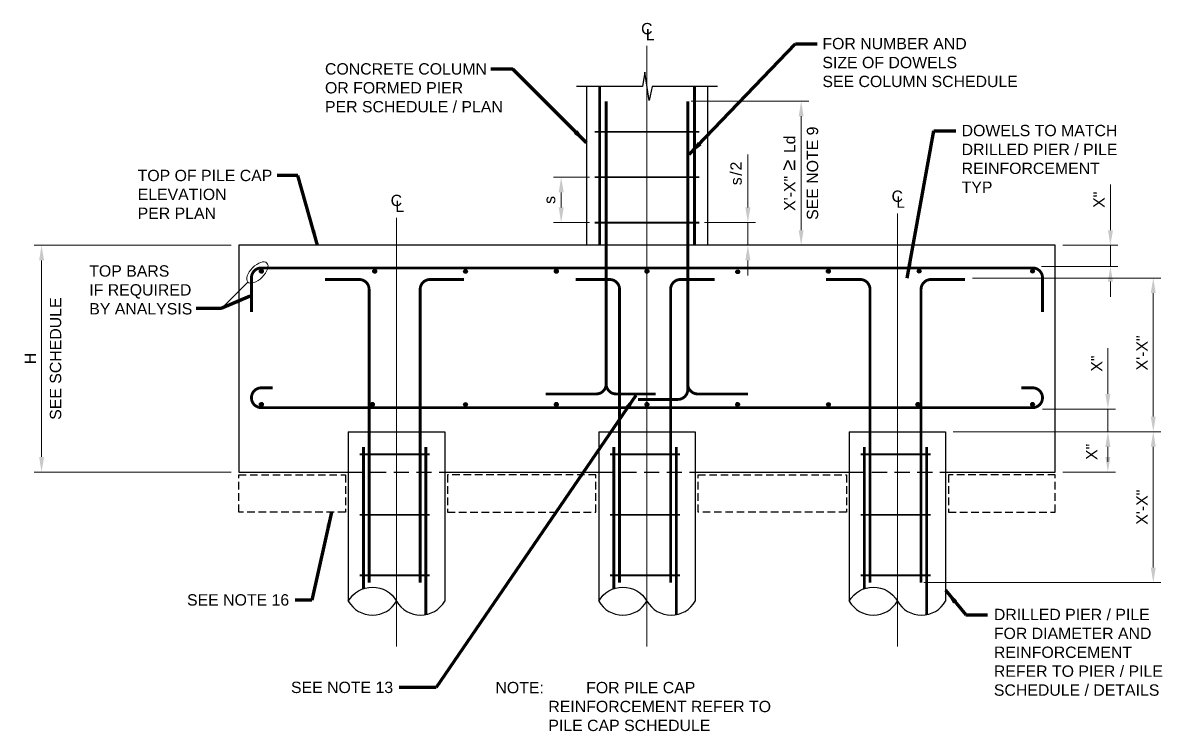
# Model space of a CAD drawing. Header units: inches. Extents: x 149 to 300, y 1117 to 1448.
# Drawn here: x 149.3 to 300, y 1353.9 to 1447.7 of the extents above; entities that cross this region are included whole.
import ezdxf

# ---------------------------------------------------------------- set-up
doc = ezdxf.new("R2010")
doc.units = ezdxf.units.IN
doc.header["$LTSCALE"] = 5
doc.header["$MEASUREMENT"] = 0
for name, pattern in [('CENTER', [2, 1.25, -0.25, 0.25, -0.25]), ('CENTERX2', [4, 2.5, -0.5, 0.5, -0.5]), ('HIDDEN', [0.375, 0.25, -0.125]), ('HIDDENX2', [0.75, 0.5, -0.25])]:
    doc.linetypes.add(name, pattern=pattern)
for name, color, linetype, lineweight in [('S-ANNO-DIMS', 1, 'Continuous', 20), ('S-ANNO-TEXT', 7, 'Continuous', 20), ('S-DETL', 3, 'Continuous', 30), ('S-GRID', 9, 'CENTER', 20)]:
    doc.layers.add(name, color=color, linetype=linetype, lineweight=lineweight)
doc.styles.add('Romans', font='arial.ttf')
doc.dimstyles.get("Standard").update_dxf_attribs({"dimtxt": 0.18, "dimasz": 0.18, "dimexe": 0.18, "dimexo": 0.0625, "dimgap": 0.09, "dimtad": 0, "dimtih": 1, "dimtoh": 1, "dimdec": 4, "dimzin": 0, "dimdsep": 46, "dimtxsty": 'Standard', "dimcen": 0.09, "dimadec": 0, "dimazin": 0, "dimtfac": 1, "dimtdec": 4, "dimtofl": 0, "dimtmove": 0, "dimatfit": 3, "dimfxl": 1, "dimtolj": 1, "dimtzin": 0, "dimarcsym": 0})

# ---------------------------------------------------------------- blocks, each defined once
blk = doc.blocks.new('*D17')
at = {"layer": 'Defpoints', "color": 0, "transparency": 16777216}
for p in [(177.89, 1418.22), (151.82, 1388.22), (177.89, 1388.22)]:
    blk.add_point(p, dxfattribs=at)
at = {"layer": 'S-ANNO-DIMS', "transparency": 16777216}
for p, q in [((176.89, 1418.22), (150.82, 1418.22)), ((151.82, 1416.22), (151.82, 1390.22)), ((176.89, 1388.22), (150.82, 1388.22))]:
    blk.add_line(p, q, dxfattribs=at)
for points in [[(151.49, 1416.22), (152.15, 1416.22), (151.82, 1418.22)], [(151.49, 1390.22), (152.15, 1390.22), (151.82, 1388.22)]]:
    blk.add_solid(points, dxfattribs=at)
at = {"layer": 'S-ANNO-DIMS', "transparency": 16777216, "insert": (150.32, 1403.24), "char_height": 1.5, "attachment_point": 5, "rotation": 90, "style": 'Romans'}
blk.add_mtext('\\A1;H', dxfattribs=at)
blk = doc.blocks.new('*D18')
at = {"layer": 'Defpoints', "color": 0, "transparency": 16777216}
for p in [(271.39, 1393.56), (267.51, 1373.59), (298.85, 1373.59)]:
    blk.add_point(p, dxfattribs=at)
at = {"layer": 'S-ANNO-DIMS', "transparency": 16777216}
for p, q in [((272.39, 1393.56), (299.85, 1393.56)), ((298.85, 1391.56), (298.85, 1375.59)), ((268.51, 1373.59), (299.85, 1373.59))]:
    blk.add_line(p, q, dxfattribs=at)
for points in [[(298.52, 1391.56), (299.18, 1391.56), (298.85, 1393.56)], [(298.52, 1375.59), (299.18, 1375.59), (298.85, 1373.59)]]:
    blk.add_solid(points, dxfattribs=at)
at = {"layer": 'S-ANNO-DIMS', "transparency": 16777216, "insert": (297.35, 1383.57), "char_height": 1.5, "attachment_point": 5, "rotation": 90, "style": 'Romans'}
blk.add_mtext('\\A1;X\'-X"', dxfattribs=at)
blk = doc.blocks.new('*D19')
at = {"layer": 'Defpoints', "color": 0, "transparency": 16777216}
for p in [(273.95, 1413.89), (271.39, 1393.56), (298.85, 1393.56)]:
    blk.add_point(p, dxfattribs=at)
at = {"layer": 'S-ANNO-DIMS', "transparency": 16777216}
for p, q in [((274.95, 1413.89), (299.85, 1413.89)), ((298.85, 1411.89), (298.85, 1395.56)), ((272.39, 1393.56), (299.85, 1393.56))]:
    blk.add_line(p, q, dxfattribs=at)
for points in [[(298.52, 1411.89), (299.18, 1411.89), (298.85, 1413.89)], [(298.52, 1395.56), (299.18, 1395.56), (298.85, 1393.56)]]:
    blk.add_solid(points, dxfattribs=at)
at = {"layer": 'S-ANNO-DIMS', "transparency": 16777216, "insert": (297.35, 1403.98), "char_height": 1.5, "attachment_point": 5, "rotation": 90, "style": 'Romans'}
blk.add_mtext('\\A1;X\'-X"', dxfattribs=at)
blk = doc.blocks.new('*D20')
at = {"layer": 'Defpoints', "color": 0, "transparency": 16777216}
for p in [(238.5, 1421.22), (239.89, 1418.22), (245.23, 1418.22)]:
    blk.add_point(p, dxfattribs=at)
at = {"layer": 'S-ANNO-DIMS', "transparency": 16777216}
for p, q in [((245.23, 1423.22), (245.23, 1430.21)), ((239.5, 1421.22), (246.23, 1421.22)), ((245.23, 1418.22), (245.23, 1421.22)), ((240.89, 1418.22), (246.23, 1418.22)), ((245.23, 1416.22), (245.23, 1414.22))]:
    blk.add_line(p, q, dxfattribs=at)
for points in [[(244.9, 1423.22), (245.57, 1423.22), (245.23, 1421.22)], [(244.9, 1416.22), (245.57, 1416.22), (245.23, 1418.22)]]:
    blk.add_solid(points, dxfattribs=at)
at = {"layer": 'S-ANNO-DIMS', "transparency": 16777216, "insert": (243.68, 1427.72), "char_height": 1.5, "attachment_point": 5, "rotation": 90, "style": 'Romans'}
blk.add_mtext('\\A1;{\\T1.2;s/}2', dxfattribs=at)
blk = doc.blocks.new('*D21')
at = {"layer": 'Defpoints', "color": 0, "transparency": 16777216}
for p in [(225.27, 1427.22), (220.54, 1421.22), (225.27, 1421.22)]:
    blk.add_point(p, dxfattribs=at)
at = {"layer": 'S-ANNO-DIMS', "transparency": 16777216}
for p, q in [((224.27, 1427.22), (219.54, 1427.22)), ((220.54, 1425.22), (220.54, 1423.22)), ((224.27, 1421.22), (219.54, 1421.22))]:
    blk.add_line(p, q, dxfattribs=at)
for points in [[(220.21, 1425.22), (220.88, 1425.22), (220.54, 1427.22)], [(220.21, 1423.22), (220.88, 1423.22), (220.54, 1421.22)]]:
    blk.add_solid(points, dxfattribs=at)
at = {"layer": 'S-ANNO-DIMS', "transparency": 16777216, "insert": (219.02, 1424.22), "char_height": 1.5, "attachment_point": 5, "rotation": 90, "style": 'Romans'}
blk.add_mtext('\\A1;s', dxfattribs=at)
blk = doc.blocks.new('*D22')
at = {"layer": 'Defpoints', "color": 0, "transparency": 16777216}
for p in [(283.18, 1396.55), (274.26, 1393.56), (292.85, 1393.56)]:
    blk.add_point(p, dxfattribs=at)
at = {"layer": 'S-ANNO-DIMS', "transparency": 16777216}
for p, q in [((292.85, 1398.55), (292.85, 1404.59)), ((284.18, 1396.55), (293.85, 1396.55)), ((292.85, 1393.56), (292.85, 1396.55)), ((275.26, 1393.56), (293.85, 1393.56)), ((292.85, 1391.56), (292.85, 1389.56))]:
    blk.add_line(p, q, dxfattribs=at)
for points in [[(292.52, 1398.55), (293.18, 1398.55), (292.85, 1396.55)], [(292.52, 1391.56), (293.18, 1391.56), (292.85, 1393.56)]]:
    blk.add_solid(points, dxfattribs=at)
at = {"layer": 'S-ANNO-DIMS', "transparency": 16777216, "insert": (291.35, 1402.57), "char_height": 1.5, "attachment_point": 5, "rotation": 90, "style": 'Romans'}
blk.add_mtext('\\A1;X"', dxfattribs=at)
blk = doc.blocks.new('*D23')
at = {"layer": 'Defpoints', "color": 0, "transparency": 16777216}
for p in [(285.89, 1418.22), (293.18, 1418.22), (283.08, 1415.41)]:
    blk.add_point(p, dxfattribs=at)
at = {"layer": 'S-ANNO-DIMS', "transparency": 16777216}
for p, q in [((293.18, 1420.22), (293.18, 1426.26)), ((286.89, 1418.22), (294.18, 1418.22)), ((293.18, 1415.41), (293.18, 1418.22)), ((284.08, 1415.41), (294.18, 1415.41)), ((293.18, 1413.41), (293.18, 1411.41))]:
    blk.add_line(p, q, dxfattribs=at)
for points in [[(292.85, 1420.22), (293.52, 1420.22), (293.18, 1418.22)], [(292.85, 1413.41), (293.52, 1413.41), (293.18, 1415.41)]]:
    blk.add_solid(points, dxfattribs=at)
at = {"layer": 'S-ANNO-DIMS', "transparency": 16777216, "insert": (291.68, 1424.24), "char_height": 1.5, "attachment_point": 5, "rotation": 90, "style": 'Romans'}
blk.add_mtext('\\A1;X"', dxfattribs=at)
blk = doc.blocks.new('*D24')
at = {"layer": 'Defpoints', "color": 0, "transparency": 16777216}
for p in [(236.73, 1437.28), (240.63, 1418.22), (252.28, 1418.22)]:
    blk.add_point(p, dxfattribs=at)
at = {"layer": 'S-ANNO-DIMS', "transparency": 16777216}
for p, q in [((237.73, 1437.28), (253.28, 1437.28)), ((252.28, 1435.28), (252.28, 1420.22)), ((241.63, 1418.22), (253.28, 1418.22))]:
    blk.add_line(p, q, dxfattribs=at)
for points in [[(251.95, 1435.28), (252.61, 1435.28), (252.28, 1437.28)], [(251.95, 1420.22), (252.61, 1420.22), (252.28, 1418.22)]]:
    blk.add_solid(points, dxfattribs=at)

msp = doc.modelspace()

# ---------------------------------------------------------------- hatches: boundary and pattern name
at = {"layer": 'S-DETL'}
h = msp.add_hatch(color=256, dxfattribs=at)
h.dxf.hatch_style = 1
h.paths.add_polyline_path([(180.6385953, 1414.7817864, 1), (181.1385953, 1414.7817864, 1)])
h = msp.add_hatch(color=256, dxfattribs=at)
h.dxf.hatch_style = 1
h.paths.add_polyline_path([(180.6385953, 1414.7817864, 1), (181.1385953, 1414.7817864, 1)])
h = msp.add_hatch(color=256, dxfattribs=at)
h.dxf.hatch_style = 1
h.paths.add_polyline_path([(181.1385953, 1414.7817864, 1), (180.6385953, 1414.7817864, 1)])
h = msp.add_hatch(color=256, dxfattribs=at)
h.dxf.hatch_style = 1
h.paths.add_polyline_path([(195.6315364, 1414.7817864, 1), (196.1315364, 1414.7817864, 1)])
h = msp.add_hatch(color=256, dxfattribs=at)
h.dxf.hatch_style = 1
h.paths.add_polyline_path([(195.6315364, 1414.7817864, 1), (196.1315364, 1414.7817864, 1)])
h = msp.add_hatch(color=256, dxfattribs=at)
h.dxf.hatch_style = 1
h.paths.add_polyline_path([(196.1315364, 1414.7817864, 1), (195.6315364, 1414.7817864, 1)])
h = msp.add_hatch(color=256, dxfattribs=at)
h.dxf.hatch_style = 1
h.paths.add_polyline_path([(207.6410328, 1414.7727802, 1), (208.1410328, 1414.7727802, 1)])
h = msp.add_hatch(color=256, dxfattribs=at)
h.dxf.hatch_style = 1
h.paths.add_polyline_path([(207.6410328, 1414.7727802, 1), (208.1410328, 1414.7727802, 1)])
h = msp.add_hatch(color=256, dxfattribs=at)
h.dxf.hatch_style = 1
h.paths.add_polyline_path([(207.6410328, 1414.7727802, 1), (208.1410328, 1414.7727802, 1)])
h = msp.add_hatch(color=256, dxfattribs=at)
h.dxf.hatch_style = 1
h.paths.add_polyline_path([(208.1410328, 1414.7727802, 1), (207.6410328, 1414.7727802, 1)])
h = msp.add_hatch(color=256, dxfattribs=at)
h.dxf.hatch_style = 1
h.paths.add_polyline_path([(219.6501732, 1414.7760031, 1), (220.1501732, 1414.7760031, 1)])
h = msp.add_hatch(color=256, dxfattribs=at)
h.dxf.hatch_style = 1
h.paths.add_polyline_path([(219.6501732, 1414.7760031, 1), (220.1501732, 1414.7760031, 1)])
h = msp.add_hatch(color=256, dxfattribs=at)
h.dxf.hatch_style = 1
h.paths.add_polyline_path([(219.6501732, 1414.7760031, 1), (220.1501732, 1414.7760031, 1)])
h = msp.add_hatch(color=256, dxfattribs=at)
h.dxf.hatch_style = 1
h.paths.add_polyline_path([(220.1501732, 1414.7760031, 1), (219.6501732, 1414.7760031, 1)])
h = msp.add_hatch(color=256, dxfattribs=at)
h.dxf.hatch_style = 1
h.paths.add_polyline_path([(232.1385953, 1414.7820829, 1), (231.6385953, 1414.7820829, 1)])
h = msp.add_hatch(color=256, dxfattribs=at)
h.dxf.hatch_style = 1
h.paths.add_polyline_path([(231.6385953, 1414.7820829, 1), (232.1385953, 1414.7820829, 1)])
h = msp.add_hatch(color=256, dxfattribs=at)
h.dxf.hatch_style = 1
h.paths.add_polyline_path([(231.6385953, 1414.7820829, 1), (232.1385953, 1414.7820829, 1)])
h = msp.add_hatch(color=256, dxfattribs=at)
h.dxf.hatch_style = 1
h.paths.add_polyline_path([(232.1385953, 1414.7820829, 1), (231.6385953, 1414.7820829, 1)])
h = msp.add_hatch(color=256, dxfattribs=at)
h.dxf.hatch_style = 1
h.paths.add_polyline_path([(243.6385953, 1414.7162163, 1), (244.1385953, 1414.7162163, 1)])
h = msp.add_hatch(color=256, dxfattribs=at)
h.dxf.hatch_style = 1
h.paths.add_polyline_path([(243.6385953, 1414.7162163, 1), (244.1385953, 1414.7162163, 1)])
h = msp.add_hatch(color=256, dxfattribs=at)
h.dxf.hatch_style = 1
h.paths.add_polyline_path([(244.1385953, 1414.7162163, 1), (243.6385953, 1414.7162163, 1)])
h = msp.add_hatch(color=256, dxfattribs=at)
h.dxf.hatch_style = 1
h.paths.add_polyline_path([(255.6332292, 1414.7824371, 1), (256.1332292, 1414.7824371, 1)])
h = msp.add_hatch(color=256, dxfattribs=at)
h.dxf.hatch_style = 1
h.paths.add_polyline_path([(255.6332292, 1414.7824371, 1), (256.1332292, 1414.7824371, 1)])
h = msp.add_hatch(color=256, dxfattribs=at)
h.dxf.hatch_style = 1
h.paths.add_polyline_path([(256.1332292, 1414.7824371, 1), (255.6332292, 1414.7824371, 1)])
h = msp.add_hatch(color=256, dxfattribs=at)
h.dxf.hatch_style = 1
h.paths.add_polyline_path([(267.6308611, 1414.7846535, 1), (268.1308611, 1414.7846535, 1)])
h = msp.add_hatch(color=256, dxfattribs=at)
h.dxf.hatch_style = 1
h.paths.add_polyline_path([(267.6308611, 1414.7846535, 1), (268.1308611, 1414.7846535, 1)])
h = msp.add_hatch(color=256, dxfattribs=at)
h.dxf.hatch_style = 1
h.paths.add_polyline_path([(268.1308611, 1414.7846535, 1), (267.6308611, 1414.7846535, 1)])
h = msp.add_hatch(color=256, dxfattribs=at)
h.dxf.hatch_style = 1
h.paths.add_polyline_path([(283.1385953, 1414.7846535, -1), (282.6385953, 1414.7846535, -1)])
h = msp.add_hatch(color=256, dxfattribs=at)
h.dxf.hatch_style = 1
h.paths.add_polyline_path([(283.1385953, 1414.7846535, -1), (282.6385953, 1414.7846535, -1)])
h = msp.add_hatch(color=256, dxfattribs=at)
h.dxf.hatch_style = 1
h.paths.add_polyline_path([(282.6385953, 1414.7846535, -1), (283.1385953, 1414.7846535, -1)])
h = msp.add_hatch(color=256, dxfattribs=at)
h.dxf.hatch_style = 1
h.paths.add_polyline_path([(180.6385953, 1397.1762821, -1), (181.1385953, 1397.1762821, -1)])
h = msp.add_hatch(color=256, dxfattribs=at)
h.dxf.hatch_style = 1
h.paths.add_polyline_path([(195.3256236, 1397.1762821, 1), (195.8256236, 1397.1762821, 1)])
h = msp.add_hatch(color=256, dxfattribs=at)
h.dxf.hatch_style = 1
h.paths.add_polyline_path([(195.3256236, 1397.1762821, 1), (195.8256236, 1397.1762821, 1)])
h = msp.add_hatch(color=256, dxfattribs=at)
h.dxf.hatch_style = 1
h.paths.add_polyline_path([(195.8256236, 1397.1762821, 1), (195.3256236, 1397.1762821, 1)])
h = msp.add_hatch(color=256, dxfattribs=at)
h.dxf.hatch_style = 1
h.paths.add_polyline_path([(207.6410328, 1397.1672759, 1), (208.1410328, 1397.1672759, 1)])
h = msp.add_hatch(color=256, dxfattribs=at)
h.dxf.hatch_style = 1
h.paths.add_polyline_path([(207.6410328, 1397.1672759, 1), (208.1410328, 1397.1672759, 1)])
h = msp.add_hatch(color=256, dxfattribs=at)
h.dxf.hatch_style = 1
h.paths.add_polyline_path([(207.6410328, 1397.1672759, 1), (208.1410328, 1397.1672759, 1)])
h = msp.add_hatch(color=256, dxfattribs=at)
h.dxf.hatch_style = 1
h.paths.add_polyline_path([(208.1410328, 1397.1672759, 1), (207.6410328, 1397.1672759, 1)])
h = msp.add_hatch(color=256, dxfattribs=at)
h.dxf.hatch_style = 1
h.paths.add_polyline_path([(219.6501732, 1397.1704988, 1), (220.1501732, 1397.1704988, 1)])
h = msp.add_hatch(color=256, dxfattribs=at)
h.dxf.hatch_style = 1
h.paths.add_polyline_path([(219.6501732, 1397.1704988, 1), (220.1501732, 1397.1704988, 1)])
h = msp.add_hatch(color=256, dxfattribs=at)
h.dxf.hatch_style = 1
h.paths.add_polyline_path([(219.6501732, 1397.1704988, 1), (220.1501732, 1397.1704988, 1)])
h = msp.add_hatch(color=256, dxfattribs=at)
h.dxf.hatch_style = 1
h.paths.add_polyline_path([(220.1501732, 1397.1704988, 1), (219.6501732, 1397.1704988, 1)])
h = msp.add_hatch(color=256, dxfattribs=at)
h.dxf.hatch_style = 1
h.paths.add_polyline_path([(232.1385953, 1397.1704988, 1), (231.6385953, 1397.1704988, 1)])
h = msp.add_hatch(color=256, dxfattribs=at)
h.dxf.hatch_style = 1
h.paths.add_polyline_path([(231.6385953, 1397.1704988, 1), (232.1385953, 1397.1704988, 1)])
h = msp.add_hatch(color=256, dxfattribs=at)
h.dxf.hatch_style = 1
h.paths.add_polyline_path([(231.6385953, 1397.1704988, 1), (232.1385953, 1397.1704988, 1)])
h = msp.add_hatch(color=256, dxfattribs=at)
h.dxf.hatch_style = 1
h.paths.add_polyline_path([(232.1385953, 1397.1704988, 1), (231.6385953, 1397.1704988, 1)])
h = msp.add_hatch(color=256, dxfattribs=at)
h.dxf.hatch_style = 1
h.paths.add_polyline_path([(244.1270175, 1397.1704988, -1), (243.6270175, 1397.1704988, -1)])
h = msp.add_hatch(color=256, dxfattribs=at)
h.dxf.hatch_style = 1
h.paths.add_polyline_path([(244.1270175, 1397.1704988, -1), (243.6270175, 1397.1704988, -1)])
h = msp.add_hatch(color=256, dxfattribs=at)
h.dxf.hatch_style = 1
h.paths.add_polyline_path([(244.1270175, 1397.1704988, -1), (243.6270175, 1397.1704988, -1)])
h = msp.add_hatch(color=256, dxfattribs=at)
h.dxf.hatch_style = 1
h.paths.add_polyline_path([(243.6270175, 1397.1704988, -1), (244.1270175, 1397.1704988, -1)])
h = msp.add_hatch(color=256, dxfattribs=at)
h.dxf.hatch_style = 1
h.paths.add_polyline_path([(256.1361579, 1397.1672759, -1), (255.6361579, 1397.1672759, -1)])
h = msp.add_hatch(color=256, dxfattribs=at)
h.dxf.hatch_style = 1
h.paths.add_polyline_path([(256.1361579, 1397.1672759, -1), (255.6361579, 1397.1672759, -1)])
h = msp.add_hatch(color=256, dxfattribs=at)
h.dxf.hatch_style = 1
h.paths.add_polyline_path([(256.1361579, 1397.1672759, -1), (255.6361579, 1397.1672759, -1)])
h = msp.add_hatch(color=256, dxfattribs=at)
h.dxf.hatch_style = 1
h.paths.add_polyline_path([(255.6361579, 1397.1672759, -1), (256.1361579, 1397.1672759, -1)])
h = msp.add_hatch(color=256, dxfattribs=at)
h.dxf.hatch_style = 1
h.paths.add_polyline_path([(267.951567, 1397.1762821, -1), (267.451567, 1397.1762821, -1)])
h = msp.add_hatch(color=256, dxfattribs=at)
h.dxf.hatch_style = 1
h.paths.add_polyline_path([(267.951567, 1397.1762821, -1), (267.451567, 1397.1762821, -1)])
h = msp.add_hatch(color=256, dxfattribs=at)
h.dxf.hatch_style = 1
h.paths.add_polyline_path([(267.451567, 1397.1762821, -1), (267.951567, 1397.1762821, -1)])
h = msp.add_hatch(color=256, dxfattribs=at)
h.dxf.hatch_style = 1
h.paths.add_polyline_path([(283.1385953, 1397.1762821, 1), (282.6385953, 1397.1762821, 1)])

# ---------------------------------------------------------------- linework, layer by layer
at = {"layer": 'S-ANNO-DIMS'}
for p, q in [((292.8493267, 1390.2247181), (292.8493267, 1391.5565512)), ((286.8885953, 1388.2247181), (293.8493267, 1388.2247181))]:
    msp.add_line(p, q, dxfattribs=at)
for points in [[(292.5159934, 1391.5565512), (293.1826601, 1391.5565512), (292.8493267, 1393.5565511)], [(292.5159934, 1390.2247181), (293.1826601, 1390.2247181), (292.8493267, 1388.2247181)]]:
    msp.add_solid(points, dxfattribs=at)
at = {"layer": 'S-ANNO-TEXT'}
msp.add_line((175.618214, 1409.8746024), (179.1000272, 1413.3549986), dxfattribs=at)
msp.add_ellipse((180.359341, 1414.6158034), major_axis=(-1.261322, -1.2588053), ratio=0.5, dxfattribs=at)
at = {"layer": 'S-DETL', "linetype": 'Continuous'}
for p, q in [((223.8885953, 1439.2426823), (223.8885953, 1418.2247181)), ((239.8885953, 1439.2426823), (239.8885953, 1418.2247181)), ((192.3881236, 1393.5565511), (205.1381236, 1393.5565511)), ((192.3881236, 1393.5565511), (192.3881236, 1371.1452554)), ((205.1381236, 1393.5565511), (205.1381236, 1371.1452554)), ((225.5135953, 1393.5565511), (238.2635953, 1393.5565511)), ((225.5135953, 1393.5565511), (225.5135953, 1371.1452554)), ((238.2635953, 1393.5565511), (238.2635953, 1371.1452554)), ((258.639067, 1393.5565511), (271.389067, 1393.5565511)), ((258.639067, 1393.5565511), (258.639067, 1371.1452554)), ((271.389067, 1393.5565511), (271.389067, 1371.1452554))]:
    msp.add_line(p, q, dxfattribs=at)
at = {"layer": 'S-DETL', "linetype": 'HIDDENX2', "ltscale": 0.8}
for p, q in [((192.3881236, 1388.2247181), (205.1381236, 1388.2247181)), ((225.5135953, 1388.2247181), (238.2635953, 1388.2247181)), ((258.639067, 1388.2247181), (271.389067, 1388.2247181))]:
    msp.add_line(p, q, dxfattribs=at)
at = {"layer": 'S-DETL', "linetype": 'Continuous'}
msp.add_lwpolyline([(241.2003081, 1439.2426823), (232.5745011, 1439.2426823), (232.1872004, 1437.3614704), (231.5899903, 1441.1238943), (231.2764549, 1439.2426823), (222.5768825, 1439.2426823)], dxfattribs=at)
at = {"layer": 'S-DETL'}
for points, const_width in [([(225.6257675, 1418.2247181), (225.6257675, 1439.2426823)], 0.375), ([(238.1802345, 1418.2247181), (238.1802345, 1439.2426823)], 0.375), ([(224.9777208, 1433.2247181), (238.7994699, 1433.2247181)], 0.25), ([(224.9777208, 1433.2247181), (238.7994699, 1433.2247181)], 0.25), ([(224.9777208, 1427.2247181), (238.7994699, 1427.2247181)], 0.25), ([(224.9777208, 1421.2247181), (238.7994699, 1421.2247181)], 0.25), ([(195.1381236, 1373.5919433), (195.1381236, 1411.6607229)], 0.375), ([(201.8881236, 1373.5919433), (201.8881236, 1411.6607229)], 0.375), ([(228.2635953, 1373.5919433), (228.2635953, 1411.6607229)], 0.375), ([(235.0135953, 1373.5919433), (235.0135953, 1411.6607229)], 0.375), ([(261.389067, 1373.5919433), (261.389067, 1411.6607229)], 0.375), ([(268.139067, 1373.5919433), (268.139067, 1411.6607229)], 0.375), ([(194.3881236, 1372.8002342), (194.3881236, 1391.5565511)], 0.375), ([(202.6381236, 1369.3577598), (202.6381236, 1391.5565511)], 0.375), ([(227.5135953, 1372.8002342), (227.5135953, 1391.5565511)], 0.375), ([(235.7635953, 1369.3577598), (235.7635953, 1391.5565511)], 0.375), ([(260.639067, 1372.8002342), (260.639067, 1391.5565511)], 0.375), ([(268.889067, 1369.3577598), (268.889067, 1391.5565511)], 0.375), ([(193.8881236, 1390.5565511), (203.1381236, 1390.5565511)], 0.25), ([(227.0135953, 1390.5565511), (236.2635953, 1390.5565511)], 0.25), ([(260.139067, 1390.5565511), (269.389067, 1390.5565511)], 0.25), ([(193.8881236, 1382.5565511), (203.1381236, 1382.5565511)], 0.25), ([(227.0135953, 1382.5565511), (236.2635953, 1382.5565511)], 0.25), ([(260.139067, 1382.5565511), (269.389067, 1382.5565511)], 0.25), ([(193.8881236, 1374.5565511), (203.1381236, 1374.5565511)], 0.25), ([(227.0135953, 1374.5565511), (236.2635953, 1374.5565511)], 0.25), ([(260.139067, 1374.5565511), (269.389067, 1374.5565511)], 0.25)]:
    msp.add_lwpolyline(points, dxfattribs=dict(at, const_width=const_width))
at = {"layer": 'S-DETL', "const_width": 0.375}
for points in [[(226.4911682, 1437.2847404), (226.4911682, 1399.8667897, -0.4142135624), (225.1786682, 1398.5542897), (218.5073719, 1398.5542897)], [(237.2860225, 1437.2847404), (237.2860225, 1399.8667897, 0.4142135624), (238.5985225, 1398.5542897), (245.2698188, 1398.5542897)], [(179.5760953, 1409.4122181), (179.5760953, 1413.9122181, -0.4142135624), (180.8885953, 1415.2247181), (282.8885953, 1415.2247181, -0.4142135624), (284.2010953, 1413.9122181), (284.2010953, 1409.4122181)], [(281.3885953, 1399.3637821), (282.8885953, 1399.3637821, -1), (282.8885953, 1396.7387821)]]:
    msp.add_lwpolyline(points, format="xyb", dxfattribs=at)
at = {"layer": 'S-DETL'}
for points in [[(271.389067, 1388.2247181), (285.8885953, 1388.2247181), (285.8885953, 1418.2247181), (177.8885953, 1418.2247181), (177.8885953, 1388.2247181), (192.3881236, 1388.2247181)], [(205.1381236, 1388.2247181), (225.5135953, 1388.2247181)], [(238.2635953, 1388.2247181), (258.639067, 1388.2247181)]]:
    msp.add_lwpolyline(points, dxfattribs=at)
at = {"layer": 'S-DETL', "linetype": 'HIDDEN', "ltscale": 0.8, "const_width": 0.375, "flags": 128}
for points in [[(189.3256236, 1413.6977048), (193.8256236, 1413.6977048, -0.4142135624), (195.1381236, 1412.3852048), (195.1381236, 1411.6607229)], [(207.7006236, 1413.6977048), (203.2006236, 1413.6977048, 0.4142135624), (201.8881236, 1412.3852048), (201.8881236, 1411.6607229)], [(222.4510953, 1413.6977048), (226.9510953, 1413.6977048, -0.4142135624), (228.2635953, 1412.3852048), (228.2635953, 1411.6607229)], [(240.8260953, 1413.6977048), (236.3260953, 1413.6977048, 0.4142135624), (235.0135953, 1412.3852048), (235.0135953, 1411.6607229)], [(255.576567, 1413.6977048), (260.076567, 1413.6977048, -0.4142135624), (261.389067, 1412.3852048), (261.389067, 1411.6607229)], [(273.951567, 1413.6977048), (269.451567, 1413.6977048, 0.4142135624), (268.139067, 1412.3852048), (268.139067, 1411.6607229)], [(233.0536682, 1398.5542897), (227.8036682, 1398.5542897, -0.4142135624), (226.4911682, 1399.8667897), (226.4911682, 1400.5912716)], [(230.7235225, 1397.8298078), (235.9735225, 1397.8298078, 0.4142135624), (237.2860225, 1399.1423078), (237.2860225, 1399.8667897)]]:
    msp.add_lwpolyline(points, format="xyb", dxfattribs=at)
at = {"layer": 'S-DETL'}
msp.add_lwpolyline([(182.3885953, 1399.3637821, 0.375, 0.375, 0), (180.8885953, 1399.3637821, 0.375, 0.375, 1), (180.8885953, 1396.7387821, 0.375, 0.375, 0), (282.8885953, 1396.7387821, 0.375, 0.375, 0)], format="xyseb", dxfattribs=at)
at = {"layer": 'S-DETL', "linetype": 'HIDDEN', "ltscale": 0.8}
for points in [[(177.8885953, 1387.8497181), (192.0131236, 1387.8497181), (192.0131236, 1382.9315511), (177.8885953, 1382.9315511)], [(225.1385953, 1387.8497181), (205.5131236, 1387.8497181), (205.5131236, 1382.9315511), (225.1385953, 1382.9315511)], [(238.6385953, 1387.8497181), (258.264067, 1387.8497181), (258.264067, 1382.9315511), (238.6385953, 1382.9315511)], [(285.8885953, 1387.8497181), (271.764067, 1387.8497181), (271.764067, 1382.9315511), (285.8885953, 1382.9315511)]]:
    msp.add_lwpolyline(points, close=True, dxfattribs=at)
at = {"layer": 'S-DETL'}
for centre in [(180.8885953, 1414.7817864), (180.8885953, 1414.7817864), (180.8885953, 1414.7817864), (195.8815364, 1414.7817864), (195.8815364, 1414.7817864), (195.8815364, 1414.7817864), (207.8910328, 1414.7727802), (207.8910328, 1414.7727802), (207.8910328, 1414.7727802), (207.8910328, 1414.7727802), (219.9001732, 1414.7760031), (219.9001732, 1414.7760031), (219.9001732, 1414.7760031), (219.9001732, 1414.7760031), (231.8885953, 1414.7820829), (231.8885953, 1414.7820829), (231.8885953, 1414.7820829), (231.8885953, 1414.7820829), (243.8885953, 1414.7162163), (243.8885953, 1414.7162163), (243.8885953, 1414.7162163), (255.8832292, 1414.7824371), (255.8832292, 1414.7824371), (255.8832292, 1414.7824371), (267.8808611, 1414.7846535), (267.8808611, 1414.7846535), (267.8808611, 1414.7846535), (282.8885953, 1414.7846535), (282.8885953, 1414.7846535), (282.8885953, 1414.7846535), (180.8885953, 1397.1762821), (195.5756236, 1397.1762821), (195.5756236, 1397.1762821), (195.5756236, 1397.1762821), (207.8910328, 1397.1672759), (207.8910328, 1397.1672759), (207.8910328, 1397.1672759), (207.8910328, 1397.1672759), (219.9001732, 1397.1704988), (219.9001732, 1397.1704988), (219.9001732, 1397.1704988), (219.9001732, 1397.1704988), (231.8885953, 1397.1704988), (231.8885953, 1397.1704988), (231.8885953, 1397.1704988), (231.8885953, 1397.1704988), (243.8770175, 1397.1704988), (243.8770175, 1397.1704988), (243.8770175, 1397.1704988), (243.8770175, 1397.1704988), (255.8861579, 1397.1672759), (255.8861579, 1397.1672759), (255.8861579, 1397.1672759), (255.8861579, 1397.1672759), (267.701567, 1397.1762821), (267.701567, 1397.1762821), (267.701567, 1397.1762821), (282.8885953, 1397.1762821)]:
    msp.add_circle(centre, 0.25, dxfattribs=at)
at = {"layer": 'S-DETL', "linetype": 'Continuous', "extrusion": (0, 0, -1)}
for centre in [(-195.5756236, 1369.3292064), (-228.7010953, 1369.3292064), (-261.826567, 1369.3292064)]:
    msp.add_arc(centre, 3.6685406, 29.671932745, 150.328067255, dxfattribs=at)
at = {"layer": 'S-DETL', "linetype": 'Continuous'}
for centre in [(195.5756236, 1372.9613044), (201.9506236, 1372.9613044), (228.7010953, 1372.9613044), (235.0760953, 1372.9613044), (261.826567, 1372.9613044), (268.201567, 1372.9613044)]:
    msp.add_arc(centre, 3.6685406, 209.671932745, 330.328067255, dxfattribs=at)
at = {"layer": 'S-GRID', "linetype": 'CENTERX2', "lineweight": 18, "ltscale": 8}
for p, q in [((231.8885953, 1444.5986801), (231.8885953, 1365.1452554)), ((198.7631236, 1365.1431281), (198.7631236, 1421.8685062)), ((265.014067, 1422.4273838), (265.014067, 1365.1452554))]:
    msp.add_line(p, q, dxfattribs=at)

# ---------------------------------------------------------------- texts
at = {"layer": 'S-ANNO-DIMS', "rotation": 90, "style": 'Romans'}
for s, insert, char_height, attachment_point in [('SEE NOTE 9', (253.029341, 1427.7547293), 1.49999999, 2), ('X\'-X"{\\T1.2; \\H1.25x;\\T1;≥\\T1.2; }Ld ', (249.6297844, 1427.7547293), 1.499999989, 2), ('\\A1;SEE SCHEDULE', (153.6780656, 1403.2244421), 1.499999989, 5), ('\\A1;X"', (290.6826601, 1390.8906346), 1.49999999, 5)]:
    msp.add_mtext(s, dxfattribs=dict(at, insert=insert, char_height=char_height, attachment_point=attachment_point))
at = {"layer": 'S-ANNO-TEXT', "attachment_point": 1, "style": 'Romans'}
for s, insert, char_height, width in [('\\A1;C', (231.112685, 1447.6328579), 1.49999999, 39.884172245), ('\\A1;L', (231.7272615, 1446.8486801), 1.49999999, 39.884172245), ('\\A1;C', (197.9872133, 1424.9026839), 1.49999999, 39.884172245), ('\\A1;L', (198.6017898, 1424.1185062), 1.49999999, 39.884172245), ('\\A1;C', (264.2381567, 1425.4615615), 1.49999999, 39.884172245), ('\\A1;L', (264.8527332, 1424.6773838), 1.49999999, 39.884172245), ('\\A1;\\pxi-4.66667,l4.66667;NOTE:^IFOR PILE CAP REINFORCEMENT REFER TO PILE CAP SCHEDULE', (211.8461305, 1360.4583193), 1.499999989, 41.445571838)]:
    msp.add_mtext(s, dxfattribs=dict(at, insert=insert, char_height=char_height, width=width))
at = {"layer": 'S-ANNO-TEXT', "char_height": 1.499999989, "style": 'Romans'}
for s, insert, attachment_point in [('\\A1;FOR NUMBER AND \\PSIZE OF DOWELS \\PSEE COLUMN SCHEDULE', (255.0902648, 1445.6505723), 1), ('\\A1;CONCRETE COLUMN\\POR FORMED PIER \\PPER SCHEDULE / PLAN', (189.3022682, 1442.3065603), 1), ('\\A1;DOWELS TO MATCH \\PDRILLED PIER / PILE \\PREINFORCEMENT \\PTYP', (273.5041047, 1434.15243), 1), ('\\A1;TOP OF PILE CAP \\PELEVATION \\PPER PLAN', (164.5261232, 1428.2066424), 1), ('\\A1;TOP BARS\\PIF REQUIRED\\PBY ANALYSIS', (158.1243303, 1415.5730688), 1), ('\\A1;SEE NOTE 16', (184.5660752, 1372.0587905), 3), ('\\A1;DRILLED PIER / PILE\\PFOR DIAMETER AND \\PREINFORCEMENT\\PREFER TO PIER / PILE\\PSCHEDULE / DETAILS', (277.7690375, 1370.132383), 1), ('\\A1;SEE NOTE 13', (198.3127912, 1360.4858314), 3)]:
    msp.add_mtext(s, dxfattribs=dict(at, insert=insert, attachment_point=attachment_point))

# ---------------------------------------------------------------- dimensions: what is measured, and where the dimension line sits
at = {"layer": 'S-ANNO-DIMS'}
for base, p1, p2, angle, text, picture, middle in [((252.279341, 1418.2247181), (236.7331285, 1437.2847404), (240.6324562, 1418.2247181), 270, ' ', '*D24', (252.279341, 1430.2247181)), ((245.2347754, 1418.2247181), (238.5024776, 1421.2247181), (239.8885953, 1418.2247181), 270, '{\\T1.2;s/}2', '*D20', (245.2347754, 1427.7190905)), ((220.5424153, 1421.2247181), (225.2747131, 1427.2247181), (225.2747131, 1421.2247181), 270, 's', '*D21', (220.5424153, 1424.2247181)), ((293.1826601, 1418.2247181), (283.0760953, 1415.4122181), (285.8885953, 1418.2247181), 90, 'X"', '*D23', (293.1826601, 1424.2417713)), ((151.8191525, 1388.2247181), (177.8885953, 1418.2247181), (177.8885953, 1388.2247181), 270, 'H', '*D17', (151.8191525, 1403.2363001)), ((298.8485053, 1393.5565511), (273.951567, 1413.8852048), (271.389067, 1393.5565511), 270, 'X\'-X"', '*D19', (298.8485053, 1403.9801235)), ((292.8493267, 1393.5565511), (283.1841521, 1396.5512821), (274.2635953, 1393.5565511), 270, 'X"', '*D22', (292.8493267, 1402.5683353)), ((298.8485053, 1373.5919433), (271.389067, 1393.5565511), (267.514067, 1373.5919433), 270, 'X\'-X"', '*D18', (298.8485053, 1383.5742472))]:
    dim = msp.add_linear_dim(base=base, p1=p1, p2=p2, angle=angle, text=text, dimstyle='Standard', override={"dimscale": 16, "dimtxt": 0.09375, "dimasz": 0.125, "dimexe": 0.0625, "dimgap": 0.0625, "dimtih": 0, "dimtoh": 0, "dimdec": 5, "dimlfac": 1, "dimrnd": 0.03125, "dimzin": 7, "dimlunit": 4, "dimtxsty": 'Romans', "dimcen": 0.125, "dimclrd": 256, "dimclre": 256, "dimclrt": 256, "dimadec": 4, "dimtdec": 5, "dimtofl": 1, "dimtvp": 1, "dimfrac": 2, "dimtzin": 3, "dimlwd": 65535, "dimlwe": 65535}, dxfattribs=at)
    dim.commit()
    dim.dimension.update_dxf_attribs({"geometry": picture, "text_midpoint": middle, "dimtype": 128})

# ---------------------------------------------------------------- leaders
at = {"layer": 'S-ANNO-TEXT'}
for points in [[(237.4735225, 1430.2247181), (251.5124036, 1444.8777951), (254.4144767, 1444.8777951)], [(223.8885953, 1431.7743903), (214.1356046, 1441.5273811), (211.2335315, 1441.5273811)], [(266.3186152, 1413.8852048), (269.8264518, 1433.3768502), (272.7285249, 1433.3768502)], [(188.3258595, 1418.2247181), (185.7177532, 1427.430551), (182.9778625, 1427.430551)], [(179.3885953, 1411.471322), (175.5688198, 1409.8363703), (172.2638254, 1409.8363703)], [(230.4286682, 1398.3667897), (204.0291385, 1359.7066522), (199.0987613, 1359.7066522)], [(190.1703157, 1382.9315511), (187.5433241, 1371.2796113), (185.3520453, 1371.2796113)], [(271.389067, 1372.578015), (274.0453409, 1369.3107596), (276.947414, 1369.3107596)]]:
    msp.add_leader(points, dimstyle='Standard', override={"dimscale": 16, "dimtxt": 0.09375, "dimasz": 0.125, "dimexe": 0.0625, "dimgap": 0.0625, "dimtad": 0, "dimtih": 0, "dimtoh": 0, "dimdec": 5, "dimlfac": 16, "dimrnd": 0.03125, "dimzin": 7, "dimlunit": 4, "dimtxsty": 'Romans', "dimcen": 0.125, "dimclrd": 256, "dimclre": 256, "dimclrt": 256, "dimadec": 4, "dimtdec": 5, "dimtofl": 1, "dimtvp": 1, "dimfrac": 2, "dimtzin": 3, "dimlwd": 65535, "dimlwe": 65535}, dxfattribs=at)

doc.saveas('drawing.dxf')
